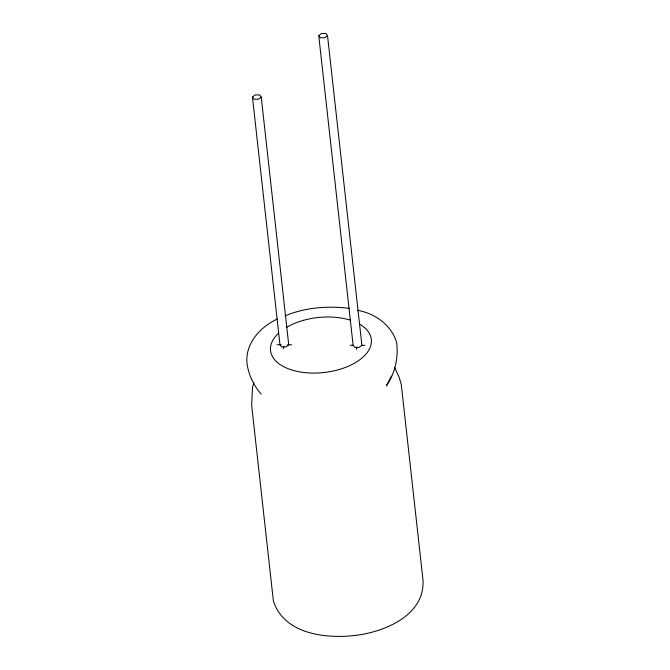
<?xml version="1.0" encoding="UTF-8"?>
<svg xmlns="http://www.w3.org/2000/svg" width="670" height="670" viewBox="0 0 670 670"><rect width="100%" height="100%" fill="white"/><g stroke="black" fill="none" stroke-linecap="round" stroke-linejoin="round"><path stroke-width="1" d="M283.226 348.894L283.896 346.423M356.39 349.397L357.06 346.926M253.972 382.654L252.531 387.034L251.652 405.275L273.394 601.082C284.373 634.683 326.684 639.046 356.725 635.252C385.56 631.467 424.747 614.934 423.038 580.429L401.297 384.614L399.186 377.386L394.597 367.42M391.297 376.213L386.347 385.937C395.099 373.09 398.625 357.772 396.607 342.387C391.347 324.9 374.907 313.409 357.478 310.285M318.744 35.619L321.525 33.5L325.913 33.534L327.521 35.686L361.901 345.318L359.12 347.437L354.732 347.403L353.123 345.251L318.744 35.619L320.352 37.771L324.741 37.805L327.521 35.686M252.456 97.041L255.237 94.922L259.625 94.947L261.233 97.1L288.736 344.807L285.956 346.934L281.567 346.901L279.959 344.748L252.456 97.041L254.064 99.194L258.453 99.227L261.233 97.1M277.413 318.945C260.496 326.776 245.195 343.291 246.962 363.04C248.386 374.438 253.654 385.552 261.208 394.169M285.11 315.83C305.302 307.446 327.814 305.621 349.388 308.384M277.037 344.732L281.216 344.757M287.489 344.799L291.668 344.832M350.201 345.234L353.333 345.259M361.691 345.31L364.832 345.335M360.033 324.422A50.702 27.654 -6.3 0 1 356.783 361.8A50.702 27.654 -6.3 0 1 289.331 369.153A50.702 27.654 -6.3 0 1 278.477 333.308M286.459 327.421A50.702 27.654 -6.3 0 1 350.787 320.31"/></g></svg>
